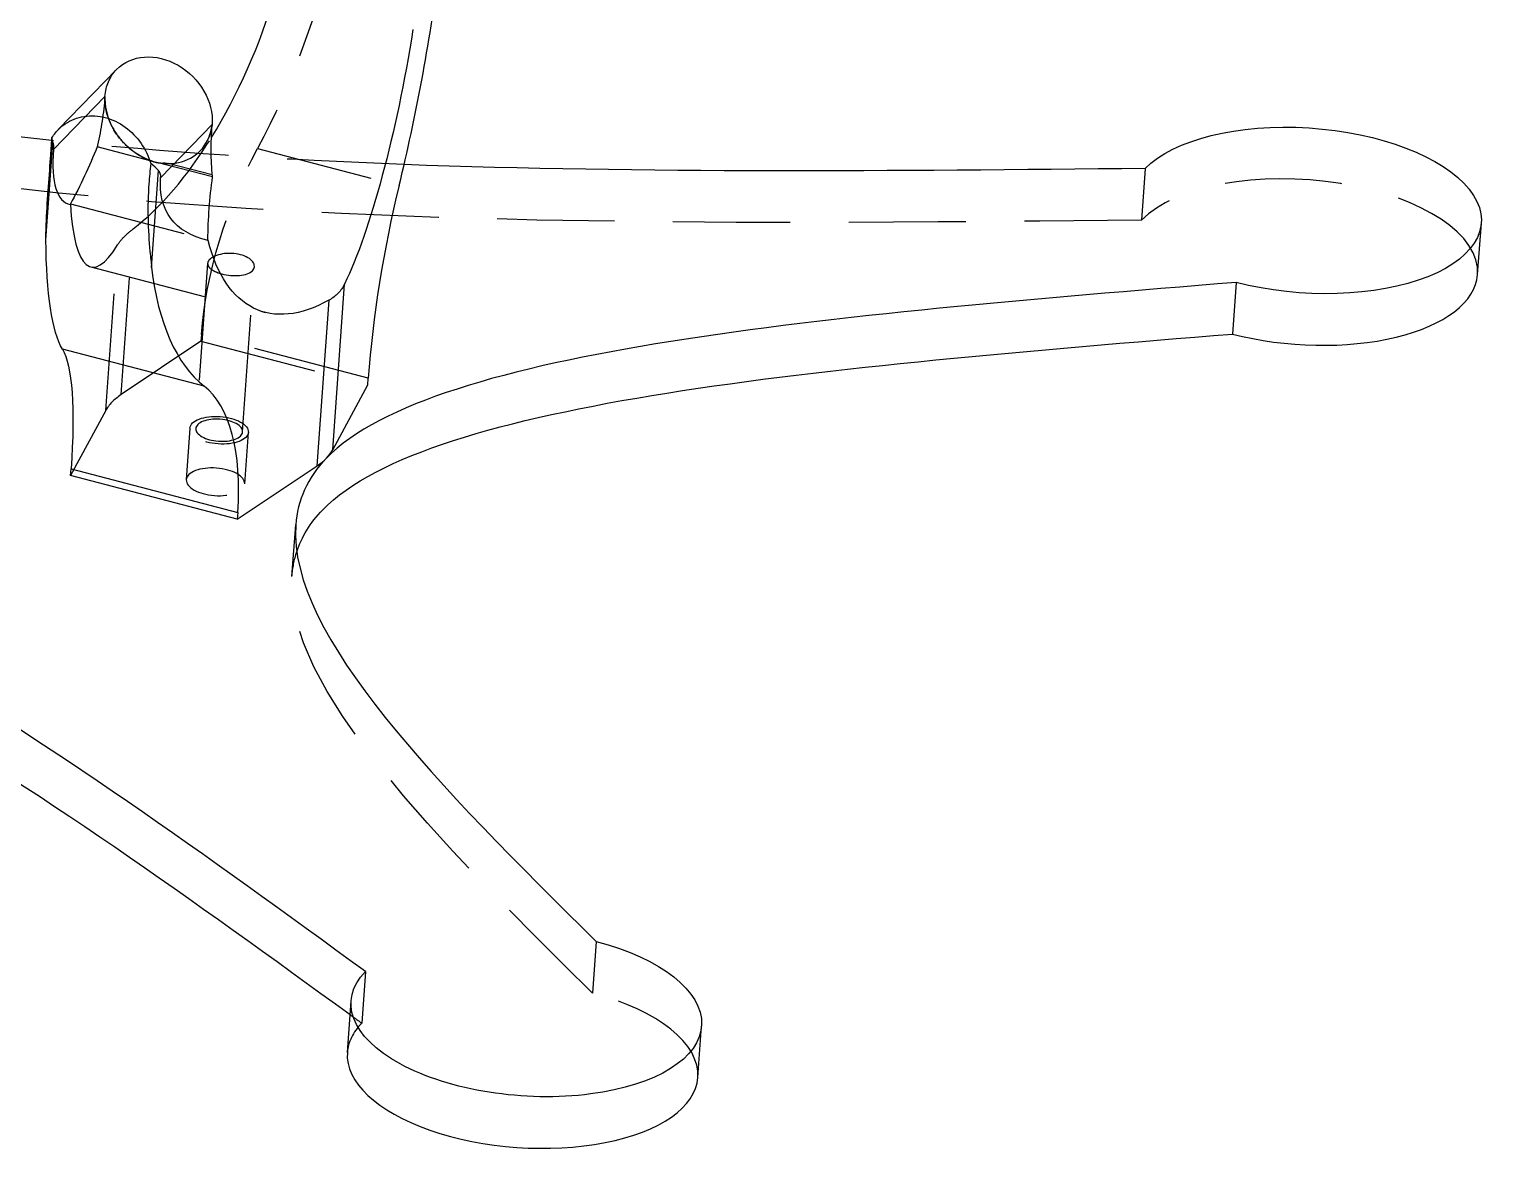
# Model space of a CAD drawing. Extents: x -2.35 to 6.32, y -6.04 to 0.39.
# Drawn here: x 3.173 to 6.323, y -6.043 to -3.645 of the extents above; entities that cross this region are included whole.
import ezdxf

# ---------------------------------------------------------------- set-up
doc = ezdxf.new("R2010")
doc.units = 0
doc.header["$MEASUREMENT"] = 0
doc.linetypes.add('HIDDEN', pattern=[0.375, 0.25, -0.125])
doc.layers.get('0').update_dxf_attribs({"color": 253, "linetype": 'CONTINUOUS'})
doc.layers.add('HIDDEN', color=250, linetype='HIDDEN')

msp = doc.modelspace()

# ---------------------------------------------------------------- linework, layer by layer
at = {"color": 98}
for p, q in [((3.3585, -3.7304), (3.2341, -3.8584)), ((3.4527, -3.9605), (3.5624, -3.8474)), ((3.5624, -3.8474), (3.5626, -3.8473)), ((3.5625, -3.8478), (3.5626, -3.8473)), ((3.2206, -3.877), (3.2126, -3.9884)), ((3.4334, -4.1528), (3.4483, -3.9459)), ((3.8197, -4.5417), (3.845, -4.1881)), ((3.7865, -4.5758), (3.8119, -4.2223)), ((3.5456, -4.4059), (3.2433, -4.3271)), ((3.8197, -4.5417), (3.8946, -4.403)), ((3.8946, -4.403), (3.8956, -4.3886)), ((3.2604, -4.5968), (3.2614, -4.5824)), ((3.6162, -4.6896), (3.2604, -4.5968)), ((3.2614, -4.5824), (3.6173, -4.6751)), ((3.6162, -4.6896), (3.7865, -4.5758)), ((3.6173, -4.6751), (3.6162, -4.6896))]:
    msp.add_line(p, q, dxfattribs=at)
at = {"color": 38}
for p, q in [((6.2632, -4.1679), (6.2711, -4.0578)), ((5.7479, -4.1845), (5.74, -4.2946)), ((3.8588, -5.7175), (3.8509, -5.8276)), ((4.599, -5.8812), (4.6069, -5.7711))]:
    msp.add_line(p, q, dxfattribs=at)
at = {"color": 98}
for centre, major_axis, ratio, start_param, end_param in [((3.8727, -3.6798), (-0.1382, -0.7906), 0.184309, 1.217025, 1.804307), ((3.4086, -3.5588), (0.2097, 0.5647), 0.45943, 4.296175, 4.864747), ((3.3424, -3.9263), (0.1206, -0.054), 0.314346, 3.233155, 3.276426), ((3.3424, -3.9263), (0.1206, -0.054), 0.314346, 0.657705, 0.88895), ((3.0442, -4.2334), (0.4055, 0.2857), 0.173965, 6.141903, 6.309351), ((4.0171, -4.1637), (-0.0863, -0.4941), 0.184309, 4.358618, 5.216758), ((3.8727, -3.6798), (-0.2796, -0.753), 0.45943, 5.549057, 6.136339), ((3.3411, -4.8597), (0.1747, 0.4706), 0.45943, 5.278199, 6.136339), ((3.5775, -4.4999), (-0.2494, 0.0179), 0.469627, 2.597999, 2.932896)]:
    msp.add_ellipse(centre, major_axis=major_axis, ratio=ratio, start_param=start_param, end_param=end_param, dxfattribs=at)
at = {"color": 98, "extrusion": (1.49955e-17, 1.66437e-16, -1)}
msp.add_ellipse((3.8727, -3.6798), major_axis=(0.1036, 0.593), ratio=0.184309, start_param=1.47988, end_param=2.567723, dxfattribs=at)
at = {"color": 98, "extrusion": (-1.14239e-18, 7.84963e-17, -1)}
msp.add_ellipse((3.4481, -3.8175), major_axis=(-0.0897, 0.0871), ratio=0.821142, start_param=0.000077, end_param=2.537225, dxfattribs=at)
at = {"color": 38, "extrusion": (7.94333e-18, 1.10738e-16, -1)}
for centre, start_param, end_param in [((5.897, -4.031), 3.517738, 8.230127), ((4.2329, -5.7443), 5.088534, 9.800923)]:
    msp.add_ellipse(centre, major_axis=(0.374, -0.0268), ratio=0.469627, start_param=start_param, end_param=end_param, dxfattribs=at)
at = {"color": 98, "extrusion": (-2.28477e-18, 1.56993e-16, -1)}
msp.add_ellipse((4.3243, -4.046), major_axis=(-0.5971, 0.5799), ratio=0.821142, start_param=5.534141, end_param=5.678817, dxfattribs=at)
at = {"color": 98, "extrusion": (1.04168e-16, 1.41294e-16, -1)}
msp.add_ellipse((6.1726, -2.1432), major_axis=(-2.7003, -1.9024), ratio=0.173965, start_param=6.130634, end_param=6.424467, dxfattribs=at)
at = {"color": 98, "extrusion": (2.76336e-17, 5.01046e-17, -1)}
msp.add_ellipse((4.3531, -4.0164), major_axis=(-0.2462, -0.929), ratio=0.81922, start_param=1.275724, end_param=1.416748, dxfattribs=at)
at = {"color": 98, "extrusion": (3.68263e-17, 3.31679e-16, -1)}
msp.add_ellipse((3.4086, -3.5588), major_axis=(-0.1382, -0.7906), ratio=0.184309, start_param=0.208288, end_param=0.795569, dxfattribs=at)
at = {"color": 98, "extrusion": (-1.16315e-16, -1.9367e-16, -1)}
msp.add_ellipse((3.8727, -3.6798), major_axis=(0.2097, 0.5647), ratio=0.45943, start_param=2.645283, end_param=3.733126, dxfattribs=at)
at = {"color": 38}
for centre, start_param, end_param in [((5.8891, -4.1411), 1.194651, 3.141511), ((4.225, -5.8544), 6.283104, 9.424697)]:
    msp.add_ellipse(centre, major_axis=(-0.374, 0.0268), ratio=0.469627, start_param=start_param, end_param=end_param, dxfattribs=at)
at = {"color": 98, "extrusion": (1.28335e-16, 6.53802e-16, -1)}
msp.add_ellipse((3.1399, -4.8072), major_axis=(0.0863, 0.4941), ratio=0.184309, start_param=0.208288, end_param=1.066428, dxfattribs=at)
at = {"color": 98}
for points, knots in [([(3.2366, -3.8559), (3.2406, -3.8522), (3.2448, -3.8488), (3.2605, -3.8383), (3.2745, -3.8326), (3.3042, -3.828), (3.3199, -3.829), (3.3487, -3.8365), (3.3636, -3.8434), (3.3903, -3.8628), (3.402, -3.8752), (3.4198, -3.9008), (3.4271, -3.9157), (3.4316, -3.931)], [0.006727034, 0.006727034, 0.006727034, 0.006727034, 0.007188525, 0.007188525, 0.008386629, 0.008386629, 0.009584733, 0.009584733, 0.010782837, 0.010782837, 0.011980941, 0.011980941, 0.013161991, 0.013161991, 0.013161991, 0.013161991]), ([(3.5633, -3.9596), (3.5632, -3.9589), (3.5631, -3.9582), (3.563, -3.957), (3.5629, -3.9565), (3.5628, -3.9552)], [-0.0002907894, -0.0002907894, -0.0002907894, -0.0002907894, -0.0001106299, -0.0001106299, 0, 0, 0, 0]), ([(3.2078, -4.094), (3.2077, -4.0833), (3.2079, -4.0723), (3.2092, -4.0378), (3.2108, -4.0133), (3.2126, -3.9884)], [0.037907393, 0.037907393, 0.037907393, 0.037907393, 0.038944537, 0.038944537, 0.04111084, 0.04111084, 0.04111084, 0.04111084]), ([(3.4274, -3.9742), (3.424, -4.0221), (3.4254, -4.0725), (3.4309, -4.1305), (3.4322, -4.1418), (3.4334, -4.1528)], [0.014364905, 0.014364905, 0.014364905, 0.014364905, 0.018515083, 0.018515083, 0.019552228, 0.019552228, 0.019552228, 0.019552228]), ([(3.6228, -4.1254), (3.617, -4.1239), (3.6104, -4.1229), (3.597, -4.1224), (3.5903, -4.1228), (3.5787, -4.1248), (3.5729, -4.1265), (3.5669, -4.1291), (3.5658, -4.1296), (3.5647, -4.1302)], [0, 0, 0, 0, 0.000478631, 0.000478631, 0.000957261, 0.000957261, 0.001435891, 0.001435891, 0.001554982, 0.001554982, 0.001554982, 0.001554982]), ([(3.6526, -4.151), (3.6526, -4.1509), (3.6526, -4.1507), (3.6528, -4.1473), (3.6515, -4.1438), (3.6469, -4.1376), (3.6434, -4.1344), (3.6341, -4.1291), (3.6285, -4.1269), (3.6228, -4.1254)], [0.006201919, 0.006201919, 0.006201919, 0.006201919, 0.006222194, 0.006222194, 0.006700823, 0.006700823, 0.007179454, 0.007179454, 0.007658085, 0.007658085, 0.007658085, 0.007658085]), ([(3.5802, -4.1655), (3.5811, -4.1658), (3.5821, -4.1661), (3.5887, -4.1678), (3.5954, -4.169), (3.6086, -4.1702), (3.6153, -4.1702), (3.6269, -4.1691), (3.6327, -4.168), (3.6422, -4.1645), (3.646, -4.1622), (3.6485, -4.1596)], [0.003751379, 0.003751379, 0.003751379, 0.003751379, 0.003829042, 0.003829042, 0.004307673, 0.004307673, 0.004786304, 0.004786304, 0.005264934, 0.005264934, 0.005743564, 0.005743564, 0.005743564, 0.005743564])]:
    msp.add_open_spline(points, degree=3, knots=knots, dxfattribs=at)
at = {"color": 38}
for points in [[(3.2203, -3.8818), (3.1179, -3.871), (3.0172, -3.8586), (2.9184, -3.8443)], [(5.5538, -3.9415), (5.0186, -3.9469), (4.4834, -3.9523), (3.9722, -3.933)], [(3.8896, -5.6548), (3.2173, -5.166), (1.8727, -4.1883), (-0.4441, -4.2115), (-1.6026, -4.2231)], [(3.7408, -4.7018), (3.7239, -4.938), (4.0529, -5.2644), (4.382, -5.5908)]]:
    msp.add_open_spline(points, degree=3, dxfattribs=at)
at = {"color": 98}
for points in [[(3.2207, -3.876), (3.2251, -3.8686), (3.2305, -3.8618), (3.2366, -3.8559)], [(3.2177, -3.9195), (3.2187, -3.9055), (3.2196, -3.891), (3.2207, -3.876)], [(3.2126, -3.9884), (3.2142, -3.9656), (3.216, -3.9424), (3.2177, -3.9195)], [(3.4316, -3.931), (3.4299, -3.9458), (3.4284, -3.9602), (3.4274, -3.9742)], [(3.554, -4.0949), (3.5538, -4.0944), (3.5536, -4.094), (3.5534, -4.0936)], [(3.6485, -4.1596), (3.6509, -4.1571), (3.6524, -4.1541), (3.6526, -4.151)], [(3.845, -4.1881), (3.8416, -4.1953), (3.837, -4.2017), (3.8316, -4.2073)], [(3.8316, -4.2073), (3.8261, -4.2129), (3.8196, -4.218), (3.8119, -4.2223)]]:
    msp.add_open_spline(points, degree=3, dxfattribs=at)
at = {"color": 38}
for points, knots in [([(5.7479, -4.1845), (4.8909, -4.2548), (3.879, -4.3379), (3.7446, -4.6497), (3.7408, -4.7018)], [0, 0, 0, 0, 0.5, 0.5904067, 0.5904067, 0.5904067, 0.5904067]), ([(-1.6105, -4.3332), (-0.452, -4.3216), (1.8505, -4.2985), (3.1927, -5.264), (3.8567, -5.7467)], [-1, -1, -1, -1, -0.5, -0.0061947, -0.0061947, -0.0061947, -0.0061947]), ([(3.7431, -4.7592), (3.7534, -4.7273), (3.9249, -4.4436), (4.883, -4.3649), (5.74, -4.2946)], [-0.5590342, -0.5590342, -0.5590342, -0.5590342, -0.5, 0, 0, 0, 0])]:
    msp.add_open_spline(points, degree=3, knots=knots, dxfattribs=at)
at = {"layer": 'HIDDEN', "color": 98}
for p, q in [((3.3337, -3.7877), (3.2238, -3.9008)), ((3.2078, -4.094), (3.2226, -3.8871)), ((3.4358, -3.9264), (3.3172, -3.8955)), ((3.6593, -3.8988), (3.9616, -3.9776)), ((3.5633, -3.9596), (3.4447, -3.9287)), ((3.5628, -3.9552), (3.4686, -3.9306)), ((3.5628, -3.9552), (3.4687, -3.9306)), ((3.2601, -4.0171), (3.2599, -4.0182)), ((3.2601, -4.0171), (3.5534, -4.0936)), ((3.3684, -4.424), (3.3938, -4.0705)), ((3.3353, -4.4581), (3.3606, -4.1046)), ((3.3033, -4.1514), (3.6753, -4.2484)), ((3.5529, -4.1438), (3.5276, -4.4963)), ((3.6273, -4.5035), (3.6526, -4.1508)), ((3.5387, -4.3102), (3.3684, -4.424)), ((3.5398, -4.2958), (3.5387, -4.3102)), ((3.5387, -4.3102), (3.8946, -4.403)), ((3.8956, -4.3886), (3.5398, -4.2958)), ((3.3353, -4.4581), (3.2604, -4.5968))]:
    msp.add_line(p, q, dxfattribs=at)
at = {"layer": 'HIDDEN', "color": 38}
for p, q in [((5.5538, -3.9415), (5.5459, -4.0516)), ((3.5151, -4.4954), (3.5072, -4.6055)), ((3.6319, -4.6144), (3.6398, -4.5044)), ((3.7329, -4.8119), (3.7408, -4.7018)), ((4.382, -5.5908), (4.3741, -5.7009)), ((3.8896, -5.6548), (3.8817, -5.7649))]:
    msp.add_line(p, q, dxfattribs=at)
at = {"layer": 'HIDDEN', "color": 98, "extrusion": (-5.20402e-17, 1.93211e-17, -1)}
msp.add_ellipse((3.4086, -3.5588), major_axis=(-0.2796, -0.753), ratio=0.45943, start_param=4.417437, end_param=5.004718, dxfattribs=at)
at = {"layer": 'HIDDEN', "color": 98, "extrusion": (-1.14239e-18, 7.84963e-17, -1)}
msp.add_ellipse((3.4481, -3.8175), major_axis=(-0.0897, 0.0871), ratio=0.821142, start_param=5.678817, end_param=6.283262, dxfattribs=at)
at = {"layer": 'HIDDEN', "color": 98, "extrusion": (7.62115e-17, 1.58135e-16, -1)}
msp.add_ellipse((3.4438, -3.812), major_axis=(-0.0933, 0.0906), ratio=0.821142, start_param=2.575696, end_param=2.834896, dxfattribs=at)
at = {"layer": 'HIDDEN', "color": 98}
for centre, major_axis, ratio, start_param, end_param in [((4.42, -1.6863), (-1.1686, -2.329), 0.11198, 6.019685, 6.313519), ((3.3424, -3.9263), (0.1206, -0.054), 0.314346, 3.276426, 3.464401), ((3.4086, -3.5588), (0.2097, 0.5647), 0.45943, 3.776903, 4.296175), ((3.448, -3.8176), (0.0889, -0.0863), 0.821142, 5.568026, 6.61686), ((3.5291, -3.5887), (-0.0926, -0.3379), 0.945943, 6.281134, 6.309052), ((3.4086, -3.5588), (0.1036, 0.593), 0.184309, 2.488618, 3.576461), ((3.5775, -4.4999), (-0.2494, 0.0179), 0.469627, 5.739592, 6.074488)]:
    msp.add_ellipse(centre, major_axis=major_axis, ratio=ratio, start_param=start_param, end_param=end_param, dxfattribs=at)
at = {"layer": 'HIDDEN', "color": 98, "extrusion": (1.74267e-16, 3.4731e-16, -1)}
msp.add_ellipse((3.0442, -4.2334), major_axis=(-0.1755, -0.3498), ratio=0.11198, start_param=3.237644, end_param=3.405092, dxfattribs=at)
at = {"layer": 'HIDDEN', "color": 98, "extrusion": (-5.44632e-17, -4.29952e-17, -1)}
msp.add_ellipse((2.6005, -3.5595), major_axis=(-0.2462, -0.929), ratio=0.81922, start_param=4.859841, end_param=5.000866, dxfattribs=at)
at = {"layer": 'HIDDEN', "color": 98, "extrusion": (-1.33979e-17, 1.23402e-16, -1)}
msp.add_ellipse((3.8159, -4.1113), major_axis=(-0.1747, -0.4706), ratio=0.45943, start_param=1.004986, end_param=1.863126, dxfattribs=at)
at = {"layer": 'HIDDEN', "color": 98, "extrusion": (-7.4292e-17, 1.7229e-16, -1)}
msp.add_ellipse((3.6331, -3.725), major_axis=(0.4841, -0.0347), ratio=0.469627, start_param=1.883376, end_param=1.883437, dxfattribs=at)
at = {"layer": 'HIDDEN', "color": 38}
for centre, start_param, end_param in [((5.8891, -4.1411), 3.141511, 5.90704), ((4.225, -5.8544), 3.141511, 4.336244), ((4.225, -5.8544), 5.90704, 6.283104)]:
    msp.add_ellipse(centre, major_axis=(-0.374, 0.0268), ratio=0.469627, start_param=start_param, end_param=end_param, dxfattribs=at)
msp.add_ellipse((3.5775, -4.4999), major_axis=(-0.0623, 0.0045), ratio=0.469627, dxfattribs=at)
at = {"layer": 'HIDDEN', "color": 98, "extrusion": (7.94333e-18, 1.10738e-16, -1)}
msp.add_ellipse((3.5775, -4.4999), major_axis=(0.0499, -0.0036), ratio=0.469627, dxfattribs=at)
at = {"layer": 'HIDDEN', "color": 38, "extrusion": (7.94333e-18, 1.10738e-16, -1)}
msp.add_ellipse((3.5696, -4.61), major_axis=(0.0623, -0.0045), ratio=0.469627, dxfattribs=at)
at = {"layer": 'HIDDEN', "color": 38}
for points in [[(5.5459, -4.0516), (4.3874, -4.0632), (2.0706, -4.0865), (0.726, -3.1088), (0.0537, -2.6199)], [(3.9722, -3.933), (3.7145, -3.9232), (3.4628, -3.9072), (3.2203, -3.8818)], [(3.7329, -4.8119), (3.7342, -4.7938), (3.7376, -4.7762), (3.7431, -4.7592)], [(4.3741, -5.7009), (4.045, -5.3745), (3.716, -5.0481), (3.7329, -4.8119)], [(3.8567, -5.7467), (3.865, -5.7528), (3.8734, -5.7588), (3.8817, -5.7649)]]:
    msp.add_open_spline(points, degree=3, dxfattribs=at)
at = {"layer": 'HIDDEN', "color": 98}
for points, knots in [([(3.3337, -3.7877), (3.331, -3.8229), (3.3254, -3.8585), (3.3181, -3.8914), (3.3178, -3.8926), (3.3177, -3.8931), (3.3174, -3.8942), (3.3173, -3.8948), (3.3172, -3.8955)], [-0.001181428, -0.001181428, -0.001181428, -0.001181428, -0.000103548, -0.000103548, -0.000103548, -0.000064153, -0.000064153, 0, 0, 0, 0]), ([(3.3337, -3.7877), (3.3332, -3.8022), (3.3356, -3.8184), (3.3467, -3.8497), (3.3554, -3.8648), (3.3759, -3.8901), (3.389, -3.9019), (3.4138, -3.9176), (3.4249, -3.9228), (3.4358, -3.9264)], [0.019902085, 0.019902085, 0.019902085, 0.019902085, 0.021145921, 0.021145921, 0.022389758, 0.022389758, 0.023633612, 0.023633612, 0.024516426, 0.024516426, 0.024516426, 0.024516426]), ([(3.4358, -3.9264), (3.4305, -3.9247), (3.4252, -3.9226), (3.417, -3.9188), (3.414, -3.9173), (3.4111, -3.9156), (3.3989, -3.9089), (3.3874, -3.9003), (3.3673, -3.8804), (3.3586, -3.8692), (3.3442, -3.844), (3.3389, -3.8301), (3.3341, -3.8065), (3.3334, -3.797), (3.3337, -3.7877)], [0, 0, 0, 0, 0.000442743, 0.000442743, 0.000702313, 0.000702313, 0.000702313, 0.001782764, 0.001782764, 0.002860828, 0.002860828, 0.004029711, 0.004029711, 0.004823546, 0.004823546, 0.004823546, 0.004823546]), ([(3.4667, -3.9306), (3.4642, -3.9306), (3.4616, -3.9305), (3.4585, -3.9303), (3.4581, -3.9303), (3.4576, -3.9302)], [0.0000533965, 0.0000533965, 0.0000533965, 0.0000533965, 0.0002715392, 0.0002715392, 0.0003092602, 0.0003092602, 0.0003092602, 0.0003092602]), ([(3.5529, -4.144), (3.5529, -4.144), (3.5529, -4.1441), (3.5528, -4.1472), (3.5541, -4.1501), (3.5587, -4.1554), (3.5623, -4.1581), (3.5709, -4.1624), (3.5754, -4.1641), (3.5802, -4.1655)], [0.002380251, 0.002380251, 0.002380251, 0.002380251, 0.002393151, 0.002393151, 0.002871781, 0.002871781, 0.003350412, 0.003350412, 0.003751379, 0.003751379, 0.003751379, 0.003751379])]:
    msp.add_open_spline(points, degree=3, knots=knots, dxfattribs=at)
for points in [[(3.5552, -3.8753), (3.5589, -3.8665), (3.5614, -3.8571), (3.5625, -3.8478)], [(3.4447, -3.9287), (3.4482, -3.9293), (3.453, -3.9299), (3.4576, -3.9302)], [(3.4576, -3.9302), (3.4607, -3.9305), (3.4637, -3.9306), (3.4667, -3.9306)], [(3.4667, -3.9306), (3.4674, -3.9306), (3.468, -3.9306), (3.4687, -3.9306)], [(3.3606, -4.1046), (3.364, -4.0992), (3.3685, -4.0936), (3.3739, -4.088)], [(3.3739, -4.088), (3.3793, -4.0824), (3.386, -4.0765), (3.3938, -4.0705)], [(3.557, -4.1357), (3.5545, -4.1382), (3.5531, -4.1411), (3.5529, -4.144)], [(3.5647, -4.1302), (3.5615, -4.1319), (3.5589, -4.1338), (3.557, -4.1357)]]:
    msp.add_open_spline(points, degree=3, dxfattribs=at)

doc.saveas('drawing.dxf')
